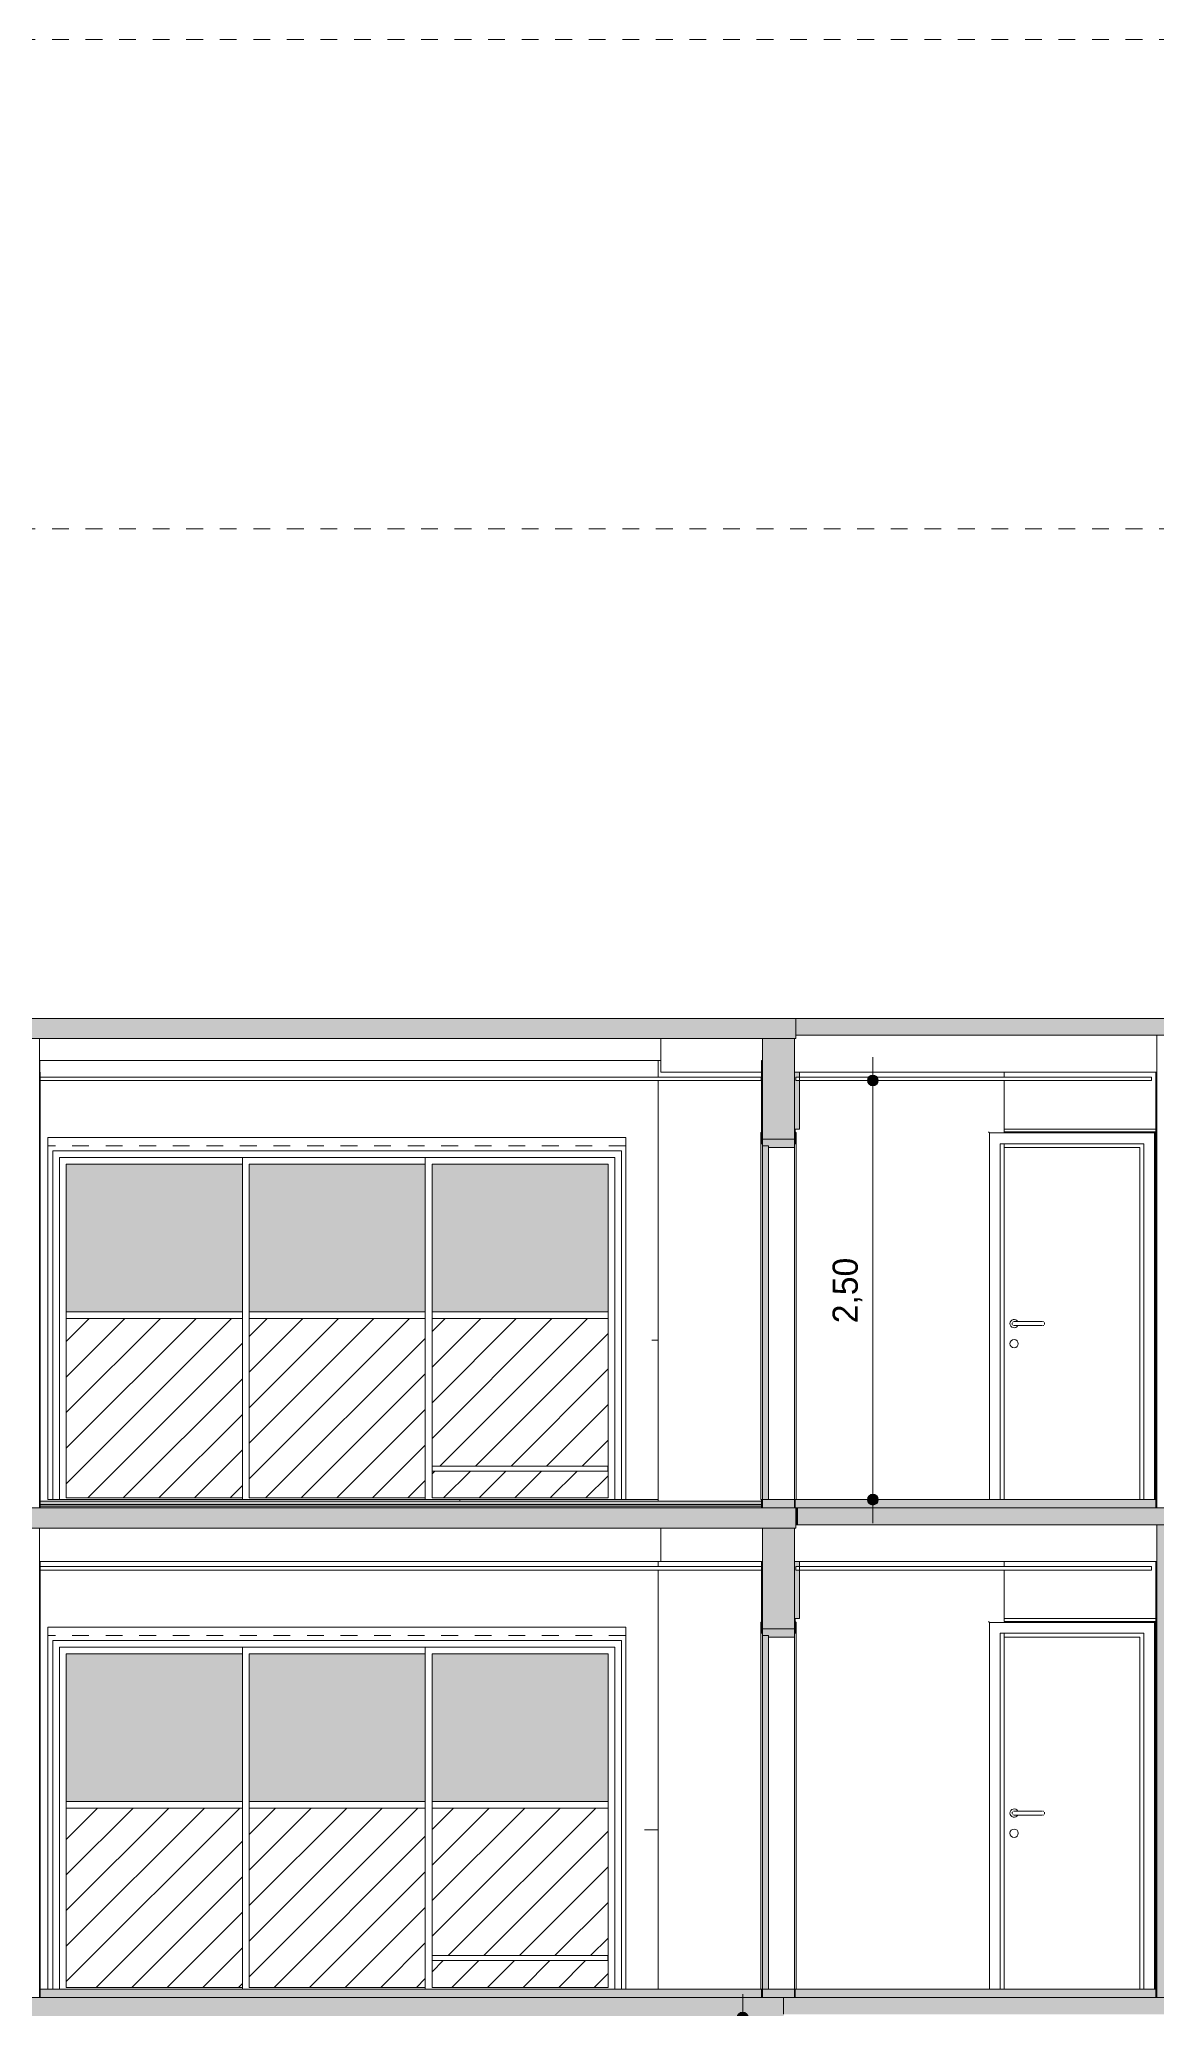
# Model space of a CAD drawing. Header units: metres. Extents: x -96 to 123, y 1 to 648.
# Drawn here: x 64.09 to 70.75, y 605.07 to 616.82 of the extents above; entities that cross this region are included whole.
import ezdxf

# ---------------------------------------------------------------- set-up
doc = ezdxf.new("R2010")
doc.units = ezdxf.units.M
doc.linetypes.add('_Tracejado longo', pattern=[0.014288, 0.009525, -0.004763])
doc.linetypes.add('_Tracejado médio', pattern=[0.004, 0.003, -0.001])
for name, color, linetype, lineweight in [('A-ANNO-DIMS', 7, 'Continuous', 5), ('A-ANNO-DIMS-100', 7, 'Continuous', 5), ('A-CLNG-SUSP', 7, 'Continuous', 5), ('A-DETL', 7, 'Continuous', 5), ('A-DETL-GENF', 7, 'Continuous', 5), ('A-DOOR', 7, 'Continuous', 5), ('A-DOOR-FRAM', 7, 'Continuous', 5), ('A-FLOR-LEVL', 7, 'Continuous', 5), ('A-FLOR-OTLN', 7, 'Continuous', 5), ('A-FLOR-PATT', 7, 'Continuous', 20), ('A-WALL', 7, 'Continuous', 5), ('A-WALL-PATT', 7, 'Continuous', 20), ('I-WALL', 7, 'Continuous', 5)]:
    doc.layers.add(name, color=color, linetype=linetype, lineweight=lineweight)
doc.styles.add('Century Gothic', font='GOTHIC.TTF', dxfattribs={"height": 0.15})
doc.dimstyles.new('PAA_-_Cota_com_linha_-_metros', dxfattribs={"dimscale": 0.3048, "dimtxt": 0.156625, "dimasz": 0.853018, "dimexe": 0.328084, "dimexo": 0.328084, "dimgap": 0.131234, "dimtad": 1, "dimrnd": 0.01, "dimzin": 0, "dimdsep": 46, "dimtxsty": 'Century Gothic', "dimblk1": 'DOTSMALL', "dimblk2": 'DOTSMALL', "dimsah": 1, "dimcen": 0.09, "dimdle": 0.459318, "dimazin": 0, "dimtfac": 1, "dimtdec": 4, "dimtix": 1, "dimtmove": 0, "dimatfit": 3, "dimfxl": 1, "dimtvp": 1, "dimtolj": 1, "dimtzin": 0, "dimarcsym": 2})
pattern_1 = [(45, (-24.57, 320.824), (-0.10606602, 0.10606602), [])]

# ---------------------------------------------------------------- blocks, each defined once
blk = doc.blocks.new('Porta Abrir Madeira - 82 x 210-2163916-Section 3')
at = {"layer": 'A-DOOR'}
for p, q in [((-29.911, 610.297), (-29.917, 610.303)), ((-29.911, 610.297), (-29.911, 608.11)), ((-28.927, 610.297), (-29.911, 610.297)), ((-29.847, 608.11), (-29.847, 610.233)), ((-29.847, 610.233), (-28.991, 610.233)), ((-28.921, 610.303), (-29.824, 610.303)), ((-28.991, 608.11), (-28.991, 610.233)), ((-28.921, 610.303), (-28.927, 610.297)), ((-28.927, 608.11), (-28.927, 610.297)), ((-28.921, 610.303), (-28.921, 608.11)), ((-29.609, 609.172), (-29.749, 609.172)), ((-29.749, 609.148), (-29.609, 609.148))]:
    blk.add_line(p, q, dxfattribs=at)
at = {"layer": 'A-DOOR', "flags": 128}
for points in [[(-29.749, 609.172), (-29.75, 609.172), (-29.75, 609.172), (-29.751, 609.172), (-29.752, 609.172), (-29.752, 609.172), (-29.753, 609.172), (-29.753, 609.172), (-29.754, 609.172), (-29.755, 609.172), (-29.755, 609.172), (-29.756, 609.172), (-29.756, 609.172), (-29.757, 609.172), (-29.757, 609.172), (-29.758, 609.172), (-29.758, 609.172), (-29.759, 609.172), (-29.759, 609.172), (-29.76, 609.172), (-29.76, 609.172), (-29.76, 609.172), (-29.761, 609.172), (-29.761, 609.172), (-29.762, 609.172), (-29.762, 609.172), (-29.762, 609.172), (-29.763, 609.172), (-29.763, 609.172), (-29.763, 609.172), (-29.763, 609.172), (-29.763, 609.172), (-29.764, 609.172), (-29.764, 609.172), (-29.764, 609.172), (-29.764, 609.172), (-29.764, 609.172), (-29.764, 609.172), (-29.764, 609.172), (-29.764, 609.172)], [(-29.594, 609.172), (-29.594, 609.172), (-29.594, 609.172), (-29.594, 609.172), (-29.594, 609.172), (-29.595, 609.172), (-29.595, 609.172), (-29.595, 609.172), (-29.595, 609.172), (-29.595, 609.172), (-29.595, 609.172), (-29.596, 609.172), (-29.596, 609.172), (-29.596, 609.172), (-29.597, 609.172), (-29.597, 609.172), (-29.597, 609.172), (-29.598, 609.172), (-29.598, 609.172), (-29.598, 609.172), (-29.599, 609.172), (-29.599, 609.172), (-29.6, 609.172), (-29.6, 609.172), (-29.601, 609.172), (-29.601, 609.172), (-29.602, 609.172), (-29.602, 609.172), (-29.603, 609.172), (-29.603, 609.172), (-29.604, 609.172), (-29.604, 609.172), (-29.605, 609.172), (-29.606, 609.172), (-29.606, 609.172), (-29.607, 609.172), (-29.607, 609.172), (-29.608, 609.172), (-29.609, 609.172), (-29.609, 609.172), (-29.609, 609.172)], [(-29.764, 609.148), (-29.764, 609.148), (-29.764, 609.148), (-29.764, 609.148), (-29.764, 609.148), (-29.764, 609.148), (-29.764, 609.148), (-29.764, 609.148), (-29.764, 609.148), (-29.763, 609.148), (-29.763, 609.148), (-29.763, 609.148), (-29.763, 609.148), (-29.762, 609.148), (-29.762, 609.148), (-29.762, 609.148), (-29.761, 609.148), (-29.761, 609.148), (-29.761, 609.148), (-29.76, 609.148), (-29.76, 609.148), (-29.759, 609.148), (-29.759, 609.148), (-29.758, 609.148), (-29.758, 609.148), (-29.757, 609.148), (-29.757, 609.148), (-29.756, 609.148), (-29.756, 609.148), (-29.755, 609.148), (-29.755, 609.148), (-29.754, 609.148), (-29.754, 609.148), (-29.753, 609.148), (-29.752, 609.148), (-29.752, 609.148), (-29.751, 609.148), (-29.751, 609.148), (-29.75, 609.148), (-29.749, 609.148), (-29.749, 609.148)], [(-29.609, 609.148), (-29.609, 609.148), (-29.608, 609.148), (-29.607, 609.148), (-29.607, 609.148), (-29.606, 609.148), (-29.606, 609.148), (-29.605, 609.148), (-29.605, 609.148), (-29.604, 609.148), (-29.603, 609.148), (-29.603, 609.148), (-29.602, 609.148), (-29.602, 609.148), (-29.601, 609.148), (-29.601, 609.148), (-29.6, 609.148), (-29.6, 609.148), (-29.599, 609.148), (-29.599, 609.148), (-29.599, 609.148), (-29.598, 609.148), (-29.598, 609.148), (-29.597, 609.148), (-29.597, 609.148), (-29.597, 609.148), (-29.596, 609.148), (-29.596, 609.148), (-29.596, 609.148), (-29.596, 609.148), (-29.595, 609.148), (-29.595, 609.148), (-29.595, 609.148), (-29.595, 609.148), (-29.595, 609.148), (-29.595, 609.148), (-29.594, 609.148), (-29.594, 609.148), (-29.594, 609.148), (-29.594, 609.148)]]:
    blk.add_lwpolyline(points, dxfattribs=at)
at = {"layer": 'A-DOOR'}
for centre, radius, start, end in [((-29.764, 609.16), 0.025, 30, 180), ((-29.764, 609.16), 0.012, 150, 180), ((-29.764, 609.16), 0.012, 105, 120), ((-29.594, 609.16), 0.012, 60, 75), ((-29.594, 609.16), 0.012, 0, 30), ((-29.764, 609.16), 0.025, 180, 330), ((-29.764, 609.04), 0.025, 0, 180), ((-29.764, 609.16), 0.012, 180, 210), ((-29.764, 609.16), 0.012, 240, 255), ((-29.594, 609.16), 0.012, 285, 300), ((-29.594, 609.16), 0.012, 330, 0), ((-29.764, 609.04), 0.025, 180, 0)]:
    blk.add_arc(centre, radius, start, end, dxfattribs=at)
at = {"layer": 'A-DOOR-FRAM'}
for p in [(-29.824, 610.21), (-29.014, 608.11)]:
    blk.add_line(p, (-29.014, 610.21), dxfattribs=at)
blk = doc.blocks.new('Porta de correr multifolhas - abertura lateral-VP - 345 x 221-V223-Section 3')
at = {"layer": 'A-DOOR', "true_color": 0xe6e6e6}
for points in [[(-34.364, 609.23), (-34.364, 610.11), (-35.414, 610.11), (-35.414, 609.23), (-34.534, 609.23)], [(-33.274, 609.23), (-33.274, 610.11), (-34.324, 610.11), (-34.324, 609.23), (-33.348, 609.23)], [(-32.267, 609.23), (-32.184, 609.23), (-32.184, 610.11), (-33.234, 610.11), (-33.234, 609.23), (-32.282, 609.23)]]:
    blk.add_hatch(color=254, dxfattribs=at).paths.add_polyline_path(points)
at = {"layer": 'A-DOOR', "true_color": 0x808080}
h = blk.add_hatch(dxfattribs=at)
h.set_pattern_fill('FP_14', color=8, style=0, pattern_type=2)
h.set_pattern_definition(pattern_1)
h.paths.add_polyline_path([(-35.414, 608.12), (-34.364, 608.12), (-34.364, 609.19), (-35.414, 609.19), (-35.414, 608.163)])
h = blk.add_hatch(dxfattribs=at)
h.set_pattern_fill('FP_14', color=8, style=0, pattern_type=2)
h.set_pattern_definition(pattern_1)
h.paths.add_polyline_path([(-34.226, 608.12), (-33.274, 608.12), (-33.274, 609.19), (-34.324, 609.19), (-34.324, 608.12)])
h = blk.add_hatch(dxfattribs=at)
h.set_pattern_fill('FP_14', color=8, style=0, pattern_type=2)
h.set_pattern_definition(pattern_1)
h.paths.add_polyline_path([(-32.47, 608.12), (-32.184, 608.12), (-32.184, 609.19), (-33.234, 609.19), (-33.234, 608.31), (-32.186, 608.31), (-32.186, 608.28), (-33.234, 608.28), (-33.234, 608.12)])
at = {"layer": 'A-DOOR', "linetype": '_Tracejado médio'}
blk.add_line((-32.079, 610.22), (-35.524, 610.22), dxfattribs=at)
at = {"layer": 'A-DOOR'}
for p, q in [((-35.414, 610.11), (-35.414, 608.12)), ((-34.364, 610.11), (-35.414, 610.11)), ((-34.364, 608.11), (-34.364, 610.15)), ((-34.324, 610.11), (-34.324, 608.12)), ((-33.274, 610.11), (-34.324, 610.11)), ((-33.274, 608.11), (-33.274, 610.15)), ((-33.234, 610.11), (-33.234, 608.12)), ((-32.184, 610.11), (-33.234, 610.11)), ((-32.184, 608.12), (-32.184, 610.11)), ((-35.414, 609.23), (-34.364, 609.23)), ((-35.414, 609.19), (-35.414, 609.23)), ((-34.364, 609.19), (-35.414, 609.19)), ((-34.324, 609.23), (-33.274, 609.23)), ((-34.324, 609.19), (-34.324, 609.23)), ((-33.274, 609.19), (-34.324, 609.19)), ((-33.234, 609.23), (-32.184, 609.23)), ((-33.234, 609.19), (-33.234, 609.23)), ((-32.184, 609.19), (-33.234, 609.19)), ((-32.184, 609.23), (-32.184, 609.19)), ((-35.414, 608.12), (-34.364, 608.12)), ((-34.324, 608.12), (-33.274, 608.12)), ((-33.234, 608.12), (-32.184, 608.12))]:
    blk.add_line(p, q, dxfattribs=at)
at = {"layer": 'A-DOOR-FRAM'}
for p, q in [((-35.494, 610.19), (-35.494, 608.11)), ((-32.104, 610.19), (-35.494, 610.19)), ((-35.454, 610.15), (-35.454, 608.11)), ((-35.454, 610.15), (-32.144, 610.15)), ((-32.144, 610.15), (-32.144, 608.11)), ((-32.104, 608.11), (-32.104, 610.19)), ((-32.186, 608.31), (-33.234, 608.31)), ((-33.234, 608.28), (-32.186, 608.28)), ((-32.186, 608.28), (-32.186, 608.31))]:
    blk.add_line(p, q, dxfattribs=at)
blk = doc.blocks.new('Porta Abrir Madeira - 82 x 210-V225-Section 3')
at = {"layer": 'A-DOOR', "true_color": 0x808080}
for points in [[(-31.264, 610.233), (-31.265, 610.297), (-31.269, 610.297), (-31.269, 610.302), (-31.274, 610.297), (-31.274, 610.233), (-31.264, 610.233)], [(-31.074, 610.21), (-31.075, 610.26), (-31.264, 610.26), (-31.264, 610.22), (-31.229, 610.22), (-31.229, 610.21), (-31.076, 610.21)], [(-31.229, 608.11), (-31.229, 610.22), (-31.264, 610.22), (-31.264, 608.11)]]:
    blk.add_hatch(color=8, dxfattribs=at).paths.add_polyline_path(points)
at = {"layer": 'A-DOOR-FRAM', "true_color": 0x808080}
blk.add_hatch(color=8, dxfattribs=at).paths.add_polyline_path([(-31.074, 610.233), (-31.064, 610.233), (-31.064, 610.297), (-31.07, 610.303), (-31.074, 610.303), (-31.074, 610.26)])
at = {"layer": 'A-DOOR'}
for p, q in [((-31.268, 610.303), (-31.274, 610.297)), ((-31.274, 610.297), (-31.274, 610.233)), ((-31.274, 610.233), (-31.264, 610.233)), ((-31.274, 608.11), (-31.274, 610.233)), ((-31.264, 610.303), (-31.268, 610.303)), ((-31.264, 610.233), (-31.264, 610.303)), ((-31.229, 610.22), (-31.264, 610.22)), ((-31.264, 610.22), (-31.264, 608.11)), ((-31.229, 608.11), (-31.229, 610.22)), ((-31.074, 610.303), (-31.074, 610.233)), ((-31.07, 610.303), (-31.074, 610.303)), ((-31.074, 610.233), (-31.064, 610.233)), ((-31.064, 610.297), (-31.07, 610.303)), ((-31.064, 610.233), (-31.064, 610.297)), ((-31.064, 610.233), (-31.064, 608.11)), ((-31.269, 608.11), (-31.274, 608.11)), ((-31.264, 608.11), (-31.229, 608.11)), ((-31.069, 608.11), (-31.074, 608.11))]:
    blk.add_line(p, q, dxfattribs=at)
at = {"layer": 'A-DOOR-FRAM'}
for p, q in [((-31.264, 610.26), (-31.264, 610.22)), ((-31.074, 610.26), (-31.264, 610.26)), ((-31.264, 610.22), (-31.229, 610.22)), ((-31.229, 610.22), (-31.229, 610.21)), ((-31.074, 610.21), (-31.074, 610.26)), ((-31.229, 610.21), (-31.074, 610.21)), ((-31.074, 610.21), (-31.074, 608.11))]:
    blk.add_line(p, q, dxfattribs=at)
blk = doc.blocks.new('Porta Abrir Madeira - 82 x 210-V211-Section 3')
at = {"layer": 'A-DOOR'}
for p, q in [((-29.911, 639.497), (-29.917, 639.503)), ((-29.911, 639.497), (-29.911, 637.31)), ((-28.927, 639.497), (-29.911, 639.497)), ((-28.921, 639.503), (-29.824, 639.503)), ((-28.921, 639.503), (-28.927, 639.497)), ((-28.927, 637.31), (-28.927, 639.497)), ((-28.921, 639.503), (-28.921, 637.31)), ((-29.847, 637.31), (-29.847, 639.433)), ((-29.847, 639.433), (-28.991, 639.433)), ((-28.991, 637.31), (-28.991, 639.433)), ((-29.609, 638.372), (-29.749, 638.372)), ((-29.749, 638.348), (-29.609, 638.348))]:
    blk.add_line(p, q, dxfattribs=at)
at = {"layer": 'A-DOOR', "flags": 128}
for points in [[(-29.749, 638.372), (-29.75, 638.372), (-29.75, 638.372), (-29.751, 638.372), (-29.752, 638.372), (-29.752, 638.372), (-29.753, 638.372), (-29.753, 638.372), (-29.754, 638.372), (-29.755, 638.372), (-29.755, 638.372), (-29.756, 638.372), (-29.756, 638.372), (-29.757, 638.372), (-29.757, 638.372), (-29.758, 638.372), (-29.758, 638.372), (-29.759, 638.372), (-29.759, 638.372), (-29.76, 638.372), (-29.76, 638.372), (-29.76, 638.372), (-29.761, 638.372), (-29.761, 638.372), (-29.762, 638.372), (-29.762, 638.372), (-29.762, 638.372), (-29.763, 638.372), (-29.763, 638.372), (-29.763, 638.372), (-29.763, 638.372), (-29.763, 638.372), (-29.764, 638.372), (-29.764, 638.372), (-29.764, 638.372), (-29.764, 638.372), (-29.764, 638.372), (-29.764, 638.372), (-29.764, 638.372), (-29.764, 638.372)], [(-29.764, 638.348), (-29.764, 638.348), (-29.764, 638.348), (-29.764, 638.348), (-29.764, 638.348), (-29.764, 638.348), (-29.764, 638.348), (-29.764, 638.348), (-29.764, 638.348), (-29.763, 638.348), (-29.763, 638.348), (-29.763, 638.348), (-29.763, 638.348), (-29.762, 638.348), (-29.762, 638.348), (-29.762, 638.348), (-29.761, 638.348), (-29.761, 638.348), (-29.761, 638.348), (-29.76, 638.348), (-29.76, 638.348), (-29.759, 638.348), (-29.759, 638.348), (-29.758, 638.348), (-29.758, 638.348), (-29.757, 638.348), (-29.757, 638.348), (-29.756, 638.348), (-29.756, 638.348), (-29.755, 638.348), (-29.755, 638.348), (-29.754, 638.348), (-29.754, 638.348), (-29.753, 638.348), (-29.752, 638.348), (-29.752, 638.348), (-29.751, 638.348), (-29.751, 638.348), (-29.75, 638.348), (-29.749, 638.348), (-29.749, 638.348)], [(-29.594, 638.372), (-29.594, 638.372), (-29.594, 638.372), (-29.594, 638.372), (-29.594, 638.372), (-29.595, 638.372), (-29.595, 638.372), (-29.595, 638.372), (-29.595, 638.372), (-29.595, 638.372), (-29.595, 638.372), (-29.596, 638.372), (-29.596, 638.372), (-29.596, 638.372), (-29.597, 638.372), (-29.597, 638.372), (-29.597, 638.372), (-29.598, 638.372), (-29.598, 638.372), (-29.598, 638.372), (-29.599, 638.372), (-29.599, 638.372), (-29.6, 638.372), (-29.6, 638.372), (-29.601, 638.372), (-29.601, 638.372), (-29.602, 638.372), (-29.602, 638.372), (-29.603, 638.372), (-29.603, 638.372), (-29.604, 638.372), (-29.604, 638.372), (-29.605, 638.372), (-29.606, 638.372), (-29.606, 638.372), (-29.607, 638.372), (-29.607, 638.372), (-29.608, 638.372), (-29.609, 638.372), (-29.609, 638.372), (-29.609, 638.372)], [(-29.609, 638.348), (-29.609, 638.348), (-29.608, 638.348), (-29.607, 638.348), (-29.607, 638.348), (-29.606, 638.348), (-29.606, 638.348), (-29.605, 638.348), (-29.605, 638.348), (-29.604, 638.348), (-29.603, 638.348), (-29.603, 638.348), (-29.602, 638.348), (-29.602, 638.348), (-29.601, 638.348), (-29.601, 638.348), (-29.6, 638.348), (-29.6, 638.348), (-29.599, 638.348), (-29.599, 638.348), (-29.599, 638.348), (-29.598, 638.348), (-29.598, 638.348), (-29.597, 638.348), (-29.597, 638.348), (-29.597, 638.348), (-29.596, 638.348), (-29.596, 638.348), (-29.596, 638.348), (-29.596, 638.348), (-29.595, 638.348), (-29.595, 638.348), (-29.595, 638.348), (-29.595, 638.348), (-29.595, 638.348), (-29.595, 638.348), (-29.594, 638.348), (-29.594, 638.348), (-29.594, 638.348), (-29.594, 638.348)]]:
    blk.add_lwpolyline(points, dxfattribs=at)
at = {"layer": 'A-DOOR'}
for centre, radius, start, end in [((-29.764, 638.36), 0.025, 30, 180), ((-29.764, 638.36), 0.025, 180, 330), ((-29.764, 638.36), 0.012, 150, 180), ((-29.764, 638.36), 0.012, 180, 210), ((-29.764, 638.36), 0.012, 105, 120), ((-29.764, 638.36), 0.012, 240, 255), ((-29.594, 638.36), 0.012, 60, 75), ((-29.594, 638.36), 0.012, 285, 300), ((-29.594, 638.36), 0.012, 0, 30), ((-29.594, 638.36), 0.012, 330, 0), ((-29.764, 638.24), 0.025, 0, 180), ((-29.764, 638.24), 0.025, 180, 0)]:
    blk.add_arc(centre, radius, start, end, dxfattribs=at)
at = {"layer": 'A-DOOR-FRAM'}
for p in [(-29.824, 639.41), (-29.014, 637.31)]:
    blk.add_line(p, (-29.014, 639.41), dxfattribs=at)
blk = doc.blocks.new('Porta de correr multifolhas - abertura lateral-VP - 345 x 221-V230-Section 3')
at = {"layer": 'A-DOOR', "true_color": 0xe6e6e6}
for points in [[(-34.364, 606.31), (-34.364, 607.19), (-35.414, 607.19), (-35.414, 606.31), (-35.104, 606.31)], [(-34.324, 606.31), (-33.274, 606.31), (-33.274, 607.19), (-34.324, 607.19), (-34.324, 607.17)], [(-33.234, 606.31), (-32.184, 606.31), (-32.184, 607.19), (-33.234, 607.19), (-33.234, 607.17)]]:
    blk.add_hatch(color=254, dxfattribs=at).paths.add_polyline_path(points)
at = {"layer": 'A-DOOR', "true_color": 0x808080}
h = blk.add_hatch(dxfattribs=at)
h.set_pattern_fill('FP_14', color=8, style=0, pattern_type=2)
h.set_pattern_definition(pattern_1)
h.paths.add_polyline_path([(-34.364, 605.2), (-34.364, 606.27), (-35.414, 606.27), (-35.414, 605.2), (-35.104, 605.2)])
h = blk.add_hatch(dxfattribs=at)
h.set_pattern_fill('FP_14', color=8, style=0, pattern_type=2)
h.set_pattern_definition(pattern_1)
h.paths.add_polyline_path([(-33.77, 605.2), (-33.274, 605.2), (-33.274, 606.27), (-34.324, 606.27), (-34.324, 605.2)])
h = blk.add_hatch(dxfattribs=at)
h.set_pattern_fill('FP_14', color=8, style=0, pattern_type=2)
h.set_pattern_definition(pattern_1)
h.paths.add_polyline_path([(-33.234, 605.2), (-32.184, 605.2), (-32.184, 606.27), (-33.234, 606.27), (-33.234, 605.39), (-32.186, 605.39), (-32.186, 605.36), (-33.234, 605.36)])
at = {"layer": 'A-DOOR', "linetype": '_Tracejado médio'}
blk.add_line((-32.079, 607.3), (-35.524, 607.3), dxfattribs=at)
at = {"layer": 'A-DOOR'}
for p, q in [((-35.414, 607.19), (-35.414, 605.2)), ((-34.364, 607.19), (-35.414, 607.19)), ((-34.364, 605.19), (-34.364, 607.23)), ((-34.324, 607.19), (-34.324, 605.2)), ((-33.274, 607.19), (-34.324, 607.19)), ((-33.274, 605.19), (-33.274, 607.23)), ((-33.234, 607.19), (-33.234, 605.2)), ((-32.184, 607.19), (-33.234, 607.19)), ((-32.184, 605.2), (-32.184, 607.19)), ((-35.414, 606.31), (-34.364, 606.31)), ((-35.414, 606.27), (-35.414, 606.31)), ((-34.364, 606.27), (-35.414, 606.27)), ((-34.324, 606.31), (-33.274, 606.31)), ((-34.324, 606.27), (-34.324, 606.31)), ((-33.274, 606.27), (-34.324, 606.27)), ((-33.234, 606.31), (-32.184, 606.31)), ((-33.234, 606.27), (-33.234, 606.31)), ((-32.184, 606.27), (-33.234, 606.27)), ((-32.184, 606.31), (-32.184, 606.27)), ((-35.414, 605.2), (-34.364, 605.2)), ((-34.324, 605.2), (-33.274, 605.2)), ((-33.234, 605.2), (-32.184, 605.2))]:
    blk.add_line(p, q, dxfattribs=at)
at = {"layer": 'A-DOOR-FRAM'}
for p, q in [((-35.494, 607.27), (-35.494, 605.19)), ((-32.104, 607.27), (-35.494, 607.27)), ((-35.454, 607.23), (-35.454, 605.19)), ((-35.454, 607.23), (-32.144, 607.23)), ((-32.144, 607.23), (-32.144, 605.19)), ((-32.104, 605.19), (-32.104, 607.27)), ((-32.186, 605.39), (-33.234, 605.39)), ((-33.234, 605.36), (-32.186, 605.36)), ((-32.186, 605.36), (-32.186, 605.39))]:
    blk.add_line(p, q, dxfattribs=at)
blk = doc.blocks.new('Porta Abrir Madeira - 82 x 210-V232-Section 3')
at = {"layer": 'A-DOOR', "true_color": 0x808080}
for points in [[(-31.265, 607.313), (-31.264, 607.313), (-31.265, 607.377), (-31.269, 607.377), (-31.269, 607.382), (-31.274, 607.377), (-31.274, 607.313), (-31.269, 607.313)], [(-31.074, 607.29), (-31.075, 607.34), (-31.264, 607.34), (-31.264, 607.3), (-31.229, 607.3), (-31.229, 607.29), (-31.076, 607.29)], [(-31.229, 605.19), (-31.229, 607.3), (-31.264, 607.3), (-31.264, 605.19)]]:
    blk.add_hatch(color=8, dxfattribs=at).paths.add_polyline_path(points)
at = {"layer": 'A-DOOR-FRAM', "true_color": 0x808080}
blk.add_hatch(color=8, dxfattribs=at).paths.add_polyline_path([(-31.073, 607.313), (-31.064, 607.313), (-31.064, 607.377), (-31.07, 607.383), (-31.074, 607.383), (-31.074, 607.313)])
at = {"layer": 'A-DOOR'}
for p, q in [((-31.268, 607.383), (-31.274, 607.377)), ((-31.274, 607.377), (-31.274, 607.313)), ((-31.274, 607.313), (-31.264, 607.313)), ((-31.274, 605.19), (-31.274, 607.313)), ((-31.264, 607.383), (-31.268, 607.383)), ((-31.264, 607.313), (-31.264, 607.383)), ((-31.229, 607.3), (-31.264, 607.3)), ((-31.264, 607.3), (-31.264, 605.19)), ((-31.229, 605.19), (-31.229, 607.3)), ((-31.074, 607.383), (-31.074, 607.313)), ((-31.07, 607.383), (-31.074, 607.383)), ((-31.074, 607.313), (-31.064, 607.313)), ((-31.064, 607.377), (-31.07, 607.383)), ((-31.064, 607.313), (-31.064, 607.377)), ((-31.064, 607.313), (-31.064, 605.19)), ((-31.264, 605.19), (-31.229, 605.19)), ((-31.069, 605.19), (-31.074, 605.19))]:
    blk.add_line(p, q, dxfattribs=at)
at = {"layer": 'A-DOOR-FRAM'}
for p, q in [((-31.264, 607.34), (-31.264, 607.3)), ((-31.074, 607.34), (-31.264, 607.34)), ((-31.264, 607.3), (-31.229, 607.3)), ((-31.229, 607.3), (-31.229, 607.29)), ((-31.229, 607.29), (-31.074, 607.29)), ((-31.074, 607.29), (-31.074, 607.34)), ((-31.074, 607.29), (-31.074, 605.19))]:
    blk.add_line(p, q, dxfattribs=at)
blk = doc.blocks.new('LUC-ARQ-001-MOD-TOR_rvt-5-Section 3')
at = {"layer": 'A-FLOR-OTLN', "true_color": 0x808080}
h = blk.add_hatch(color=8, dxfattribs=at)
h.paths.add_polyline_path([(-31.056, 608.06), (-28.919, 608.06), (-28.919, 608.11), (-31.069, 608.11), (-31.069, 608.06), (-31.065, 608.06)])
h.paths.add_polyline_path([(-18.619, 608.06), (-18.619, 608.11), (-20.569, 608.11), (-20.569, 608.06), (-18.644, 608.06)])
for points in [[(-31.056, 607.96), (-31.056, 608.06), (-31.065, 608.06), (-31.065, 607.96)], [(-32.031, 605.14), (-31.269, 605.14), (-31.269, 605.19), (-35.569, 605.19), (-35.569, 605.14), (-32.104, 605.14)]]:
    blk.add_hatch(color=8, dxfattribs=at).paths.add_polyline_path(points)
h = blk.add_hatch(color=8, dxfattribs=at)
h.paths.add_polyline_path([(-31.069, 605.14), (-28.919, 605.14), (-28.919, 605.19), (-31.069, 605.19), (-31.069, 605.182)])
h.paths.add_polyline_path([(-19.522, 605.14), (-18.619, 605.14), (-18.619, 605.19), (-20.569, 605.19), (-20.569, 605.14), (-19.741, 605.14)])
at = {"layer": 'A-FLOR-PATT', "lineweight": 5, "true_color": 0x808080}
for points in [[(-35.569, 608.08), (-31.269, 608.08), (-31.269, 608.1), (-35.569, 608.1), (-35.569, 608.096)], [(-31.269, 608.07), (-31.269, 608.08), (-35.569, 608.079), (-35.569, 608.07), (-31.272, 608.07)], [(-33.069, 608.06), (-31.269, 608.06), (-31.269, 608.07), (-35.569, 608.07), (-35.569, 608.06), (-33.234, 608.06)]]:
    blk.add_hatch(color=8, dxfattribs=at).paths.add_polyline_path(points)
at = {"layer": 'A-WALL', "true_color": 0xffbb77}
for points in [[(-31.269, 610.297), (-31.264, 610.297), (-31.264, 610.73), (-31.269, 610.73), (-31.269, 610.4)], [(-35.574, 608.06), (-35.569, 608.06), (-35.569, 610.61), (-35.571, 610.61), (-35.571, 610.63), (-35.569, 610.63), (-35.569, 610.66), (-35.574, 610.66), (-35.574, 608.07)], [(-31.074, 610.32), (-31.044, 610.32), (-31.045, 610.61), (-31.066, 610.61), (-31.066, 610.63), (-31.044, 610.63), (-31.044, 610.66), (-31.074, 610.66), (-31.074, 610.4)], [(-28.914, 608.06), (-28.914, 610.66), (-28.919, 610.66), (-28.919, 608.06)], [(-31.269, 608.06), (-31.264, 608.06), (-31.264, 608.11), (-31.269, 608.11), (-31.269, 608.07)], [(-35.574, 605.14), (-35.569, 605.14), (-35.569, 607.74), (-35.574, 607.739), (-35.574, 605.144)], [(-31.265, 607.377), (-31.264, 607.377), (-31.264, 607.74), (-31.269, 607.74), (-31.269, 607.377)], [(-31.074, 607.4), (-31.044, 607.4), (-31.045, 607.69), (-31.066, 607.69), (-31.066, 607.71), (-31.044, 607.71), (-31.044, 607.74), (-31.074, 607.74), (-31.074, 607.667)], [(-28.914, 605.14), (-28.914, 607.74), (-28.919, 607.74), (-28.919, 605.14)], [(-31.264, 605.14), (-31.264, 605.19), (-31.269, 605.19), (-31.269, 605.14)]]:
    blk.add_hatch(color=31, dxfattribs=at).paths.add_polyline_path(points)
at = {"layer": 'A-WALL-PATT', "lineweight": 5, "true_color": 0xffbb77}
h = blk.add_hatch(color=31, dxfattribs=at)
h.paths.add_polyline_path([(-31.074, 608.06), (-31.074, 608.11), (-31.264, 608.11), (-31.264, 608.06), (-31.096, 608.06)])
h.paths.add_polyline_path([(-31.074, 610.26), (-31.074, 610.86), (-31.264, 610.86), (-31.264, 610.26), (-31.153, 610.26)])
h = blk.add_hatch(color=31, dxfattribs=at)
h.paths.add_polyline_path([(-31.169, 605.14), (-31.074, 605.14), (-31.074, 605.19), (-31.264, 605.19), (-31.264, 605.14)])
h.paths.add_polyline_path([(-31.153, 607.34), (-31.074, 607.34), (-31.074, 607.94), (-31.264, 607.94), (-31.264, 607.34)])
blk.add_hatch(color=31, dxfattribs=at).paths.add_polyline_path([(-28.844, 605.14), (-28.774, 605.14), (-28.774, 607.96), (-28.914, 607.96), (-28.914, 605.14)])
at = {"layer": 'A-CLNG-SUSP', "color": 8, "true_color": 0x808080}
for p, q in [((-31.271, 610.63), (-35.571, 610.63)), ((-35.571, 610.63), (-35.571, 610.61)), ((-35.571, 610.61), (-31.271, 610.61)), ((-31.271, 610.61), (-31.271, 610.63)), ((-28.944, 610.63), (-31.066, 610.63)), ((-31.066, 610.63), (-31.066, 610.61)), ((-31.066, 610.61), (-28.944, 610.61)), ((-28.944, 610.61), (-28.944, 610.63)), ((-31.269, 607.71), (-35.569, 607.71)), ((-35.569, 607.71), (-35.569, 607.69)), ((-35.569, 607.69), (-31.269, 607.69)), ((-31.269, 607.69), (-31.269, 607.71)), ((-28.944, 607.71), (-31.066, 607.71)), ((-31.066, 607.71), (-31.066, 607.69)), ((-31.066, 607.69), (-28.944, 607.69)), ((-28.944, 607.69), (-28.944, 607.71))]:
    blk.add_line(p, q, dxfattribs=at)
at = {"layer": 'A-DETL', "linetype": '_Tracejado médio'}
for p, q in [((-31.885, 609.06), (-31.923, 609.06)), ((-31.923, 609.06), (-31.885, 609.06)), ((-31.885, 606.14), (-31.968, 606.14)), ((-31.968, 606.14), (-31.885, 606.14)), ((-31.885, 606.14), (-31.919, 606.14)), ((-31.919, 606.14), (-31.885, 606.14))]:
    blk.add_line(p, q, dxfattribs=at)
at = {"layer": 'A-FLOR-OTLN'}
for p, q in [((-33.069, 608.11), (-31.885, 608.11)), ((-33.069, 608.1), (-33.069, 608.11)), ((-31.269, 608.08), (-35.569, 608.08))]:
    blk.add_line(p, q, dxfattribs=at)
at = {"layer": 'A-FLOR-OTLN', "lineweight": 20}
for p, q in [((-28.919, 608.11), (-31.069, 608.11)), ((-31.069, 608.11), (-31.069, 608.06)), ((-28.919, 608.06), (-28.919, 608.11)), ((-35.569, 608.07), (-35.569, 608.06)), ((-31.269, 608.07), (-35.569, 608.07)), ((-31.269, 608.06), (-31.269, 608.07)), ((-31.056, 608.06), (-31.065, 608.06)), ((-31.065, 608.06), (-31.056, 608.06)), ((-31.065, 607.96), (-31.056, 607.96)), ((-31.269, 605.19), (-35.569, 605.19)), ((-35.569, 605.19), (-35.569, 605.14)), ((-31.269, 605.14), (-31.269, 605.19)), ((-28.919, 605.19), (-31.069, 605.19)), ((-31.069, 605.19), (-31.069, 605.14)), ((-28.919, 605.14), (-28.919, 605.19))]:
    blk.add_line(p, q, dxfattribs=at)
at = {"layer": 'A-FLOR-OTLN', "color": 8, "true_color": 0x808080}
for p, q in [((-31.269, 608.1), (-35.569, 608.1)), ((-35.569, 608.1), (-35.569, 608.08)), ((-35.569, 608.08), (-35.569, 608.07)), ((-31.269, 608.08), (-31.269, 608.1)), ((-31.269, 608.07), (-31.269, 608.08))]:
    blk.add_line(p, q, dxfattribs=at)
at = {"layer": 'A-WALL', "lineweight": 20}
for p, q in [((-35.574, 608.06), (-35.574, 610.86)), ((-31.264, 610.86), (-31.264, 610.26)), ((-31.074, 610.26), (-31.074, 610.86)), ((-28.914, 610.88), (-28.914, 608.06)), ((-31.269, 610.73), (-31.269, 610.297)), ((-31.264, 610.73), (-31.269, 610.73)), ((-31.264, 610.297), (-31.264, 610.73)), ((-35.569, 610.66), (-35.574, 610.66)), ((-35.574, 610.66), (-35.574, 608.06)), ((-35.569, 608.06), (-35.569, 610.66)), ((-31.044, 610.66), (-31.074, 610.66)), ((-31.074, 610.66), (-31.074, 610.32)), ((-31.044, 610.32), (-31.044, 610.66)), ((-28.919, 610.66), (-28.919, 608.06)), ((-28.914, 610.66), (-28.919, 610.66)), ((-28.914, 608.06), (-28.914, 610.66)), ((-31.269, 610.297), (-31.264, 610.297)), ((-31.264, 610.26), (-31.074, 610.26)), ((-31.074, 610.32), (-31.044, 610.32)), ((-31.269, 608.11), (-31.269, 608.06)), ((-31.264, 608.11), (-31.269, 608.11)), ((-31.074, 608.11), (-31.264, 608.11)), ((-31.264, 608.11), (-31.264, 608.06)), ((-31.264, 608.06), (-31.264, 608.11)), ((-31.074, 608.06), (-31.074, 608.11)), ((-35.574, 605.14), (-35.574, 607.94)), ((-31.264, 607.94), (-31.264, 607.34)), ((-31.074, 607.34), (-31.074, 607.94)), ((-28.914, 607.96), (-28.914, 605.14)), ((-35.569, 607.74), (-35.574, 607.74)), ((-35.574, 607.74), (-35.574, 605.14)), ((-35.569, 605.14), (-35.569, 607.74)), ((-31.269, 607.74), (-31.269, 607.377)), ((-31.264, 607.74), (-31.269, 607.74)), ((-31.264, 607.377), (-31.264, 607.74)), ((-31.044, 607.74), (-31.074, 607.74)), ((-31.074, 607.74), (-31.074, 607.4)), ((-31.044, 607.4), (-31.044, 607.74)), ((-28.919, 607.74), (-28.919, 605.14)), ((-28.914, 607.74), (-28.919, 607.74)), ((-28.914, 605.14), (-28.914, 607.74)), ((-31.074, 607.4), (-31.044, 607.4)), ((-31.269, 607.377), (-31.264, 607.377)), ((-31.264, 607.34), (-31.074, 607.34)), ((-31.269, 605.19), (-31.269, 605.14)), ((-31.264, 605.19), (-31.269, 605.19)), ((-31.074, 605.19), (-31.264, 605.19)), ((-31.264, 605.19), (-31.264, 605.14)), ((-31.264, 605.14), (-31.264, 605.19)), ((-31.074, 605.14), (-31.074, 605.19))]:
    blk.add_line(p, q, dxfattribs=at)
at = {"layer": 'A-WALL'}
for p, q in [((-31.885, 610.73), (-35.572, 610.73)), ((-35.572, 610.73), (-35.572, 610.66)), ((-31.885, 610.63), (-31.885, 610.73)), ((-31.885, 610.73), (-31.87, 610.73)), ((-31.87, 610.73), (-31.87, 610.66)), ((-31.885, 608.1), (-31.885, 610.61)), ((-31.269, 610.66), (-31.87, 610.66)), ((-29.824, 610.66), (-31.044, 610.66)), ((-28.919, 610.66), (-29.824, 610.66)), ((-29.824, 610.66), (-29.824, 610.63)), ((-29.824, 610.61), (-29.824, 610.32)), ((-35.524, 610.27), (-32.079, 610.27)), ((-35.524, 608.11), (-35.524, 610.27)), ((-32.079, 610.27), (-32.079, 608.11)), ((-31.069, 610.32), (-31.069, 610.302)), ((-29.824, 610.302), (-29.824, 610.32)), ((-29.824, 610.32), (-28.919, 610.32)), ((-29.824, 608.11), (-29.824, 610.233)), ((-35.494, 608.11), (-35.494, 610.19)), ((-35.494, 610.19), (-32.104, 610.19)), ((-32.104, 610.19), (-32.104, 608.11)), ((-33.069, 608.11), (-35.524, 608.11)), ((-31.885, 607.74), (-35.569, 607.74)), ((-31.885, 607.71), (-31.885, 607.74)), ((-31.885, 607.74), (-31.87, 607.74)), ((-31.885, 605.19), (-31.885, 607.69)), ((-31.269, 607.74), (-31.87, 607.74)), ((-29.824, 607.74), (-31.044, 607.74)), ((-28.919, 607.74), (-29.824, 607.74)), ((-29.824, 607.74), (-29.824, 607.71)), ((-29.824, 607.69), (-29.824, 607.4)), ((-31.069, 607.4), (-31.069, 607.382)), ((-29.824, 607.382), (-29.824, 607.4)), ((-29.824, 607.4), (-28.919, 607.4)), ((-35.524, 607.35), (-32.079, 607.35)), ((-35.524, 605.19), (-35.524, 607.35)), ((-32.079, 607.35), (-32.079, 605.19)), ((-29.824, 605.19), (-29.824, 607.313)), ((-35.494, 605.19), (-35.494, 607.27)), ((-35.494, 607.27), (-32.104, 607.27)), ((-32.104, 607.27), (-32.104, 605.19))]:
    blk.add_line(p, q, dxfattribs=at)
at = {"layer": 'I-WALL'}
for p, q in [((-31.87, 610.86), (-31.87, 610.73)), ((-31.87, 607.94), (-31.87, 607.74))]:
    blk.add_line(p, q, dxfattribs=at)
at = {"layer": 'A-DOOR', "lineweight": 5}
for name, p in [('Porta de correr multifolhas - abertura lateral-VP - 345 x 221-V223-Section 3', (0, 0)), ('Porta Abrir Madeira - 82 x 210-V225-Section 3', (0, 0)), ('Porta Abrir Madeira - 82 x 210-2163916-Section 3', (0, 0)), ('Porta de correr multifolhas - abertura lateral-VP - 345 x 221-V230-Section 3', (0, 0)), ('Porta Abrir Madeira - 82 x 210-V232-Section 3', (0, 0)), ('Porta Abrir Madeira - 82 x 210-V211-Section 3', (0, -32.12))]:
    blk.add_blockref(name, p, dxfattribs=at)
blk = doc.blocks.new('DIMBLOCK80-Section 3')
at = {"layer": 'A-ANNO-DIMS-100', "true_color": 0x800000}
h = blk.add_hatch(color=16, dxfattribs=at)
edge = h.paths.add_edge_path()
edge.add_arc((68.287, 605.02), 0.0325, 0, 360)
h = blk.add_hatch(color=16, dxfattribs=at)
edge = h.paths.add_edge_path()
edge.add_arc((68.287, 602.27), 0.0325, 0, 360)
at = {"layer": 'A-ANNO-DIMS-100', "color": 16, "true_color": 0x800000}
for p, q in [((68.287, 602.13), (68.287, 605.16)), ((68.287, 605.02), (68.187, 605.02)), ((68.287, 605.02), (68.341, 605.02)), ((68.287, 602.27), (68.187, 602.27)), ((68.287, 602.27), (68.341, 602.27))]:
    blk.add_line(p, q, dxfattribs=at)
for centre in [(68.287, 605.02), (68.287, 602.27)]:
    blk.add_circle(centre, 0.0325, dxfattribs=at)
at = {"layer": 'A-ANNO-DIMS-100', "color": 0, "insert": (68.048, 603.447), "char_height": 0.15, "width": 0.4755, "attachment_point": 1, "rotation": 90, "line_spacing_factor": 0.984502, "style": 'Century Gothic'}
blk.add_mtext('2,75', dxfattribs=at)
blk = doc.blocks.new('_DotSmall')
at = {"color": 0, "linetype": 'ByBlock', "const_width": 0.5}
blk.add_lwpolyline([(-0.0625, 0, 1), (0.0625, 0, 1)], format="xyb", close=True, dxfattribs=at)
blk = doc.blocks.new('DIMBLOCK82-Section 3')
at = {"layer": 'A-ANNO-DIMS-100', "true_color": 0x800000}
h = blk.add_hatch(color=16, dxfattribs=at)
edge = h.paths.add_edge_path()
edge.add_arc((69.063, 610.61), 0.0325, 0, 360)
h = blk.add_hatch(color=16, dxfattribs=at)
edge = h.paths.add_edge_path()
edge.add_arc((69.063, 608.11), 0.0325, 0, 360)
at = {"layer": 'A-ANNO-DIMS-100', "color": 16, "true_color": 0x800000}
for p, q in [((69.063, 607.97), (69.063, 610.75)), ((69.063, 610.61), (68.963, 610.61)), ((69.063, 610.61), (69.117, 610.61)), ((69.063, 608.11), (68.963, 608.11)), ((69.063, 608.11), (69.117, 608.11))]:
    blk.add_line(p, q, dxfattribs=at)
for centre in [(69.063, 610.61), (69.063, 608.11)]:
    blk.add_circle(centre, 0.0325, dxfattribs=at)
at = {"layer": 'A-ANNO-DIMS-100', "color": 0, "insert": (68.823, 609.162), "char_height": 0.15, "width": 0.4755, "attachment_point": 1, "rotation": 90, "line_spacing_factor": 0.984502, "style": 'Century Gothic'}
blk.add_mtext('2,50', dxfattribs=at)

msp = doc.modelspace()

# ---------------------------------------------------------------- hatches: boundary and pattern name
at = {"layer": 'A-DETL-GENF', "true_color": 0x808080}
for points in [[(59.964, 610.86), (68.604, 610.86), (68.604, 610.98), (59.964, 610.98)], [(72.904, 610.88), (73.128, 610.88), (73.128, 610.98), (68.604, 610.98), (68.604, 610.88), (72.466, 610.88)], [(64.095, 607.94), (68.604, 607.94), (68.604, 608.06), (59.964, 608.06), (59.964, 607.94), (63.955, 607.94)], [(68.613, 607.96), (73.194, 607.96), (73.194, 608.06), (68.613, 608.06), (68.613, 607.961)], [(63.811, 605.02), (68.531, 605.02), (68.531, 605.14), (59.866, 605.14), (59.866, 605.02), (63.687, 605.02)], [(70.748, 605.04), (73.194, 605.04), (73.194, 605.14), (68.531, 605.14), (68.531, 605.04), (70.71, 605.04)]]:
    msp.add_hatch(color=8, dxfattribs=at).paths.add_polyline_path(points)

# ---------------------------------------------------------------- linework, layer by layer
at = {"layer": 'A-DETL', "lineweight": 9}
for p, q in [((68.604, 610.98), (59.964, 610.98)), ((68.604, 610.86), (68.604, 610.98)), ((59.964, 610.86), (68.604, 610.86)), ((68.604, 608.06), (59.964, 608.06)), ((68.604, 607.94), (68.604, 608.06)), ((73.194, 608.06), (68.613, 608.06)), ((68.613, 608.06), (68.613, 607.96)), ((59.964, 607.94), (68.604, 607.94)), ((68.613, 607.96), (73.194, 607.96)), ((68.531, 605.14), (59.866, 605.14)), ((73.194, 605.14), (68.531, 605.14)), ((68.531, 605.14), (68.531, 605.04))]:
    msp.add_line(p, q, dxfattribs=at)
at = {"layer": 'A-DETL'}
for p, q in [((73.128, 610.98), (68.604, 610.98)), ((68.604, 610.88), (73.128, 610.88))]:
    msp.add_line(p, q, dxfattribs=at)
at = {"layer": 'A-FLOR-LEVL', "color": 8, "linetype": '_Tracejado longo', "true_color": 0x808080}
for p, q in [((52.97, 616.82), (103.416, 616.82)), ((52.97, 613.9), (103.416, 613.9)), ((52.97, 610.98), (103.416, 610.98)), ((52.97, 608.06), (103.416, 608.06)), ((52.97, 605.14), (103.416, 605.14))]:
    msp.add_line(p, q, dxfattribs=at)

# ---------------------------------------------------------------- block references
at = {"lineweight": 5}
msp.add_blockref('LUC-ARQ-001-MOD-TOR_rvt-5-Section 3', (99.669, 0), dxfattribs=at)

# ---------------------------------------------------------------- dimensions: what is measured, and where the dimension line sits
at = {"layer": 'A-ANNO-DIMS', "color": 16, "true_color": 0x800000}
for base, p1, p2, override, picture, middle in [((69.063, 610.61), (69.017, 608.11), (69.017, 610.61), {"dimpost": '<>', "dimfxl": 2.5}, 'DIMBLOCK82-Section 3', (68.944, 609.36)), ((68.287, 605.02), (68.241, 602.27), (68.241, 605.02), {"dimpost": '<>', "dimfxl": 2.75}, 'DIMBLOCK80-Section 3', (68.169, 603.645))]:
    dim = msp.add_linear_dim(base=base, p1=p1, p2=p2, angle=90, dimstyle='PAA_-_Cota_com_linha_-_metros', override=override, dxfattribs=at)
    dim.commit()
    dim.dimension.update_dxf_attribs({"geometry": picture, "text_midpoint": middle})

doc.saveas('drawing.dxf')
